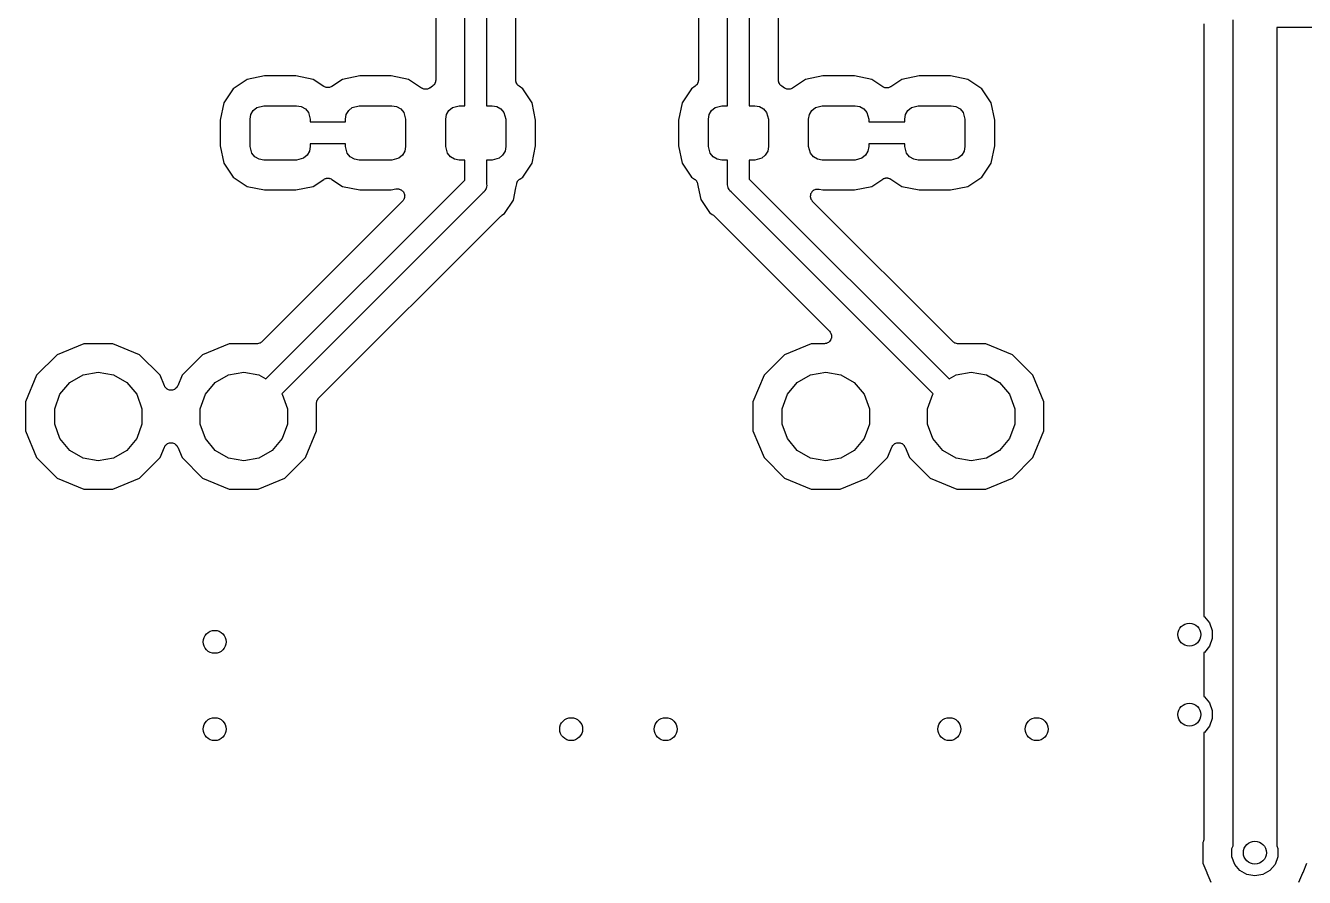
# Model space of a CAD drawing. Extents: x 40 to 164, y -163 to -60.
# Drawn here: x 105.41 to 127.74, y -116 to -101.12 of the extents above; entities that cross this region are included whole.
import ezdxf

# ---------------------------------------------------------------- set-up
doc = ezdxf.new("R2010")
doc.units = 0
doc.header["$MEASUREMENT"] = 0
doc.layers.add('BLACK', color=7, linetype='CONTINUOUS')

msp = doc.modelspace()

# ---------------------------------------------------------------- linework, layer by layer
at = {"layer": 'BLACK', "linetype": 'CONTINUOUS'}
for p, q in [((113.46, -97.2128), (113.46, -102.522)), ((113.968, -102.075), (113.968, -97.3135)), ((113.079, -102.522), (113.08, -97.4317)), ((118.046, -99.2938), (118.046, -102.522)), ((117.665, -102.506), (117.666, -99.3644)), ((118.554, -102.075), (118.554, -99.3668)), ((117.158, -99.6274), (117.157, -102.075)), ((112.572, -100.601), (112.572, -102.075)), ((125.984, -101.09), (125.984, -111.445)), ((126.492, -115.447), (126.492, -101.024)), ((141.724, -101.155), (127.254, -101.155)), ((127.254, -101.155), (127.254, -115.447)), ((109.58, -102.002), (109.278, -102.062)), ((110.13, -102.002), (109.58, -102.002)), ((110.432, -102.062), (110.13, -102.002)), ((111.245, -102.002), (110.943, -102.062)), ((111.795, -102.002), (111.245, -102.002)), ((112.097, -102.062), (111.795, -102.002)), ((119.331, -102.002), (119.029, -102.062)), ((119.881, -102.002), (119.331, -102.002)), ((120.183, -102.062), (119.881, -102.002)), ((121.01, -102.002), (120.708, -102.062)), ((121.56, -102.002), (121.01, -102.002)), ((121.862, -102.062), (121.56, -102.002)), ((109.033, -102.225), (108.87, -102.47)), ((109.278, -102.062), (109.033, -102.225)), ((110.617, -102.185), (110.432, -102.062)), ((110.625, -102.189), (110.617, -102.185)), ((110.631, -102.194), (110.625, -102.189)), ((110.645, -102.198), (110.631, -102.194)), ((110.657, -102.203), (110.645, -102.198)), ((110.666, -102.204), (110.657, -102.203)), ((110.674, -102.206), (110.666, -102.204)), ((110.688, -102.205), (110.674, -102.206)), ((110.701, -102.206), (110.688, -102.205)), ((110.709, -102.204), (110.701, -102.206)), ((110.718, -102.203), (110.709, -102.204)), ((110.73, -102.198), (110.718, -102.203)), ((110.744, -102.194), (110.73, -102.198)), ((110.75, -102.189), (110.744, -102.194)), ((110.758, -102.185), (110.75, -102.189)), ((110.943, -102.062), (110.758, -102.185)), ((112.324, -102.214), (112.097, -102.062)), ((112.332, -102.217), (112.324, -102.214)), ((112.339, -102.222), (112.332, -102.217)), ((112.352, -102.226), (112.339, -102.222)), ((112.365, -102.232), (112.352, -102.226)), ((112.373, -102.232), (112.365, -102.232)), ((112.381, -102.234), (112.373, -102.232)), ((112.395, -102.234), (112.381, -102.234)), ((112.409, -102.234), (112.395, -102.234)), ((112.417, -102.232), (112.409, -102.234)), ((112.425, -102.232), (112.417, -102.232)), ((112.438, -102.226), (112.425, -102.232)), ((112.451, -102.222), (112.438, -102.226)), ((112.458, -102.217), (112.451, -102.222)), ((112.466, -102.214), (112.458, -102.217)), ((112.515, -102.181), (112.466, -102.214)), ((112.528, -102.168), (112.515, -102.181)), ((112.542, -102.157), (112.528, -102.168)), ((112.544, -102.153), (112.542, -102.157)), ((112.547, -102.15), (112.544, -102.153)), ((112.555, -102.134), (112.547, -102.15)), ((112.564, -102.119), (112.555, -102.134)), ((112.565, -102.114), (112.564, -102.119)), ((112.566, -102.111), (112.565, -102.114)), ((112.568, -102.093), (112.566, -102.111)), ((112.572, -102.075), (112.568, -102.093)), ((113.972, -102.093), (113.968, -102.075)), ((113.974, -102.111), (113.972, -102.093)), ((113.975, -102.114), (113.974, -102.111)), ((113.976, -102.119), (113.975, -102.114)), ((113.985, -102.134), (113.976, -102.119)), ((113.993, -102.15), (113.985, -102.134)), ((113.996, -102.153), (113.993, -102.15)), ((113.998, -102.157), (113.996, -102.153)), ((114.012, -102.168), (113.998, -102.157)), ((114.025, -102.181), (114.012, -102.168)), ((114.092, -102.225), (114.025, -102.181)), ((114.255, -102.47), (114.092, -102.225)), ((117.034, -102.225), (116.871, -102.47)), ((117.101, -102.181), (117.034, -102.225)), ((117.114, -102.168), (117.101, -102.181)), ((117.128, -102.157), (117.114, -102.168)), ((117.13, -102.153), (117.128, -102.157)), ((117.133, -102.15), (117.13, -102.153)), ((117.141, -102.134), (117.133, -102.15)), ((117.15, -102.119), (117.141, -102.134)), ((117.151, -102.114), (117.15, -102.119)), ((117.152, -102.111), (117.151, -102.114)), ((117.154, -102.093), (117.152, -102.111)), ((117.157, -102.075), (117.154, -102.093)), ((118.558, -102.093), (118.554, -102.075)), ((118.56, -102.111), (118.558, -102.093)), ((118.561, -102.114), (118.56, -102.111)), ((118.562, -102.119), (118.561, -102.114)), ((118.571, -102.134), (118.562, -102.119)), ((118.579, -102.15), (118.571, -102.134)), ((118.582, -102.153), (118.579, -102.15)), ((118.584, -102.157), (118.582, -102.153)), ((118.598, -102.168), (118.584, -102.157)), ((118.611, -102.181), (118.598, -102.168)), ((118.66, -102.214), (118.611, -102.181)), ((118.668, -102.217), (118.66, -102.214)), ((118.675, -102.222), (118.668, -102.217)), ((118.688, -102.226), (118.675, -102.222)), ((118.701, -102.232), (118.688, -102.226)), ((118.709, -102.232), (118.701, -102.232)), ((118.717, -102.234), (118.709, -102.232)), ((118.731, -102.234), (118.717, -102.234)), ((118.745, -102.234), (118.731, -102.234)), ((118.753, -102.232), (118.745, -102.234)), ((118.761, -102.232), (118.753, -102.232)), ((118.774, -102.226), (118.761, -102.232)), ((118.787, -102.222), (118.774, -102.226)), ((118.794, -102.217), (118.787, -102.222)), ((118.802, -102.214), (118.794, -102.217)), ((119.029, -102.062), (118.802, -102.214)), ((120.375, -102.19), (120.183, -102.062)), ((120.383, -102.193), (120.375, -102.19)), ((120.389, -102.198), (120.383, -102.193)), ((120.403, -102.202), (120.389, -102.198)), ((120.415, -102.208), (120.403, -102.202)), ((120.424, -102.208), (120.415, -102.208)), ((120.432, -102.211), (120.424, -102.208)), ((120.445, -102.21), (120.432, -102.211)), ((120.459, -102.211), (120.445, -102.21)), ((120.467, -102.208), (120.459, -102.211)), ((120.476, -102.208), (120.467, -102.208)), ((120.488, -102.202), (120.476, -102.208)), ((120.502, -102.198), (120.488, -102.202)), ((120.508, -102.193), (120.502, -102.198)), ((120.516, -102.19), (120.508, -102.193)), ((120.708, -102.062), (120.516, -102.19)), ((122.107, -102.225), (121.862, -102.062)), ((122.27, -102.47), (122.107, -102.225)), ((108.87, -102.47), (108.81, -102.772)), ((114.315, -102.772), (114.255, -102.47)), ((116.871, -102.47), (116.811, -102.772)), ((122.33, -102.772), (122.27, -102.47)), ((109.33, -102.759), (109.344, -102.678)), ((109.344, -102.678), (109.386, -102.607)), ((109.386, -102.607), (109.449, -102.554)), ((109.449, -102.554), (109.567, -102.522)), ((109.567, -102.522), (110.142, -102.522)), ((110.142, -102.522), (110.224, -102.536)), ((110.224, -102.536), (110.295, -102.578)), ((110.295, -102.578), (110.348, -102.641)), ((110.348, -102.641), (110.38, -102.759)), ((110.995, -102.759), (111.009, -102.678)), ((111.009, -102.678), (111.051, -102.607)), ((111.051, -102.607), (111.114, -102.554)), ((111.114, -102.554), (111.233, -102.522)), ((111.233, -102.522), (111.807, -102.522)), ((111.807, -102.522), (111.889, -102.536)), ((111.889, -102.536), (111.96, -102.578)), ((111.96, -102.578), (112.013, -102.641)), ((112.013, -102.641), (112.045, -102.759)), ((112.745, -102.759), (112.759, -102.678)), ((112.759, -102.678), (112.801, -102.607)), ((112.801, -102.607), (112.864, -102.554)), ((112.864, -102.554), (112.983, -102.522)), ((112.983, -102.522), (113.079, -102.522)), ((113.46, -102.522), (113.557, -102.522)), ((113.557, -102.522), (113.639, -102.536)), ((113.639, -102.536), (113.71, -102.578)), ((113.71, -102.578), (113.763, -102.641)), ((113.763, -102.641), (113.795, -102.759)), ((117.331, -102.759), (117.345, -102.678)), ((117.345, -102.678), (117.387, -102.607)), ((117.387, -102.607), (117.45, -102.554)), ((117.45, -102.554), (117.569, -102.522)), ((117.569, -102.522), (117.666, -102.522)), ((117.666, -102.506), (117.665, -102.506)), ((117.666, -102.522), (117.666, -102.506)), ((118.046, -102.522), (118.143, -102.522)), ((118.143, -102.522), (118.225, -102.536)), ((118.225, -102.536), (118.296, -102.578)), ((118.296, -102.578), (118.349, -102.641)), ((118.349, -102.641), (118.381, -102.759)), ((119.081, -102.759), (119.095, -102.678)), ((119.095, -102.678), (119.137, -102.607)), ((119.137, -102.607), (119.2, -102.554)), ((119.2, -102.554), (119.319, -102.522)), ((119.319, -102.522), (119.893, -102.522)), ((119.893, -102.522), (119.975, -102.536)), ((119.975, -102.536), (120.046, -102.578)), ((120.046, -102.578), (120.099, -102.641)), ((120.099, -102.641), (120.131, -102.759)), ((120.76, -102.759), (120.774, -102.678)), ((120.774, -102.678), (120.816, -102.607)), ((120.816, -102.607), (120.879, -102.554)), ((120.879, -102.554), (120.997, -102.522)), ((120.997, -102.522), (121.572, -102.522)), ((121.572, -102.522), (121.654, -102.536)), ((121.654, -102.536), (121.725, -102.578)), ((121.725, -102.578), (121.778, -102.641)), ((121.778, -102.641), (121.81, -102.759)), ((108.81, -102.772), (108.81, -103.222)), ((109.33, -103.234), (109.33, -102.759)), ((110.38, -102.759), (110.38, -102.806)), ((110.38, -102.806), (110.995, -102.806)), ((110.995, -102.806), (110.995, -102.759)), ((112.045, -102.759), (112.045, -103.234)), ((112.745, -103.234), (112.745, -102.759)), ((113.795, -102.759), (113.795, -103.234)), ((114.315, -103.222), (114.315, -102.772)), ((116.811, -102.772), (116.811, -103.222)), ((117.331, -103.234), (117.331, -102.759)), ((118.381, -102.759), (118.381, -103.234)), ((119.081, -103.234), (119.081, -102.759)), ((120.131, -102.759), (120.131, -102.806)), ((120.131, -102.806), (120.76, -102.806)), ((120.76, -102.806), (120.76, -102.759)), ((121.81, -102.759), (121.81, -103.234)), ((122.33, -103.222), (122.33, -102.772)), ((108.81, -103.222), (108.87, -103.524)), ((109.362, -103.353), (109.33, -103.234)), ((109.415, -103.416), (109.362, -103.353)), ((110.366, -103.316), (110.324, -103.387)), ((110.38, -103.234), (110.366, -103.316)), ((110.995, -103.188), (110.38, -103.188)), ((110.38, -103.188), (110.38, -103.234)), ((110.995, -103.234), (110.995, -103.188)), ((111.027, -103.353), (110.995, -103.234)), ((111.08, -103.416), (111.027, -103.353)), ((112.031, -103.316), (111.989, -103.387)), ((112.045, -103.234), (112.031, -103.316)), ((112.777, -103.353), (112.745, -103.234)), ((112.83, -103.416), (112.777, -103.353)), ((113.781, -103.316), (113.739, -103.387)), ((113.795, -103.234), (113.781, -103.316)), ((114.255, -103.524), (114.315, -103.222)), ((116.811, -103.222), (116.871, -103.524)), ((117.363, -103.353), (117.331, -103.234)), ((117.416, -103.416), (117.363, -103.353)), ((118.367, -103.316), (118.325, -103.387)), ((118.381, -103.234), (118.367, -103.316)), ((119.113, -103.353), (119.081, -103.234)), ((119.166, -103.416), (119.113, -103.353)), ((120.117, -103.316), (120.075, -103.387)), ((120.131, -103.234), (120.117, -103.316)), ((120.76, -103.188), (120.131, -103.188)), ((120.131, -103.188), (120.131, -103.234)), ((120.76, -103.234), (120.76, -103.188)), ((120.792, -103.353), (120.76, -103.234)), ((120.845, -103.416), (120.792, -103.353)), ((121.796, -103.316), (121.754, -103.387)), ((121.81, -103.234), (121.796, -103.316)), ((122.27, -103.524), (122.33, -103.222)), ((108.87, -103.524), (109.033, -103.769)), ((109.486, -103.458), (109.415, -103.416)), ((109.567, -103.472), (109.486, -103.458)), ((110.142, -103.472), (109.567, -103.472)), ((110.261, -103.44), (110.142, -103.472)), ((110.324, -103.387), (110.261, -103.44)), ((111.151, -103.458), (111.08, -103.416)), ((111.233, -103.472), (111.151, -103.458)), ((111.807, -103.472), (111.233, -103.472)), ((111.926, -103.44), (111.807, -103.472)), ((111.989, -103.387), (111.926, -103.44)), ((112.901, -103.458), (112.83, -103.416)), ((112.983, -103.472), (112.901, -103.458)), ((113.079, -103.472), (112.983, -103.472)), ((113.079, -103.821), (113.079, -103.472)), ((113.557, -103.472), (113.46, -103.472)), ((113.46, -103.472), (113.46, -103.892)), ((113.676, -103.44), (113.557, -103.472)), ((113.739, -103.387), (113.676, -103.44)), ((114.092, -103.769), (114.255, -103.524)), ((116.871, -103.524), (117.034, -103.769)), ((117.487, -103.458), (117.416, -103.416)), ((117.569, -103.472), (117.487, -103.458)), ((117.665, -103.472), (117.569, -103.472)), ((117.665, -103.522), (117.665, -103.472)), ((117.665, -103.878), (117.666, -103.522)), ((117.666, -103.522), (117.665, -103.522)), ((118.143, -103.472), (118.046, -103.472)), ((118.046, -103.472), (118.046, -103.807)), ((118.262, -103.44), (118.143, -103.472)), ((118.325, -103.387), (118.262, -103.44)), ((119.237, -103.458), (119.166, -103.416)), ((119.319, -103.472), (119.237, -103.458)), ((119.893, -103.472), (119.319, -103.472)), ((120.012, -103.44), (119.893, -103.472)), ((120.075, -103.387), (120.012, -103.44)), ((120.916, -103.458), (120.845, -103.416)), ((120.997, -103.472), (120.916, -103.458)), ((121.572, -103.472), (120.997, -103.472)), ((121.691, -103.44), (121.572, -103.472)), ((121.754, -103.387), (121.691, -103.44)), ((122.107, -103.769), (122.27, -103.524)), ((109.033, -103.769), (109.278, -103.932)), ((109.607, -107.294), (113.079, -103.821)), ((110.432, -103.932), (110.617, -103.809)), ((110.617, -103.809), (110.625, -103.805)), ((110.625, -103.805), (110.631, -103.8)), ((110.631, -103.8), (110.645, -103.796)), ((110.645, -103.796), (110.657, -103.791)), ((110.657, -103.791), (110.666, -103.79)), ((110.666, -103.79), (110.674, -103.788)), ((110.674, -103.788), (110.688, -103.789)), ((110.688, -103.789), (110.701, -103.788)), ((110.701, -103.788), (110.709, -103.79)), ((110.709, -103.79), (110.718, -103.791)), ((110.718, -103.791), (110.73, -103.796)), ((110.73, -103.796), (110.744, -103.8)), ((110.744, -103.8), (110.75, -103.805)), ((110.75, -103.805), (110.758, -103.809)), ((110.758, -103.809), (110.943, -103.932)), ((114.007, -103.834), (114.019, -103.823)), ((114.019, -103.823), (114.03, -103.81)), ((114.03, -103.81), (114.035, -103.808)), ((114.035, -103.808), (114.039, -103.804)), ((114.039, -103.804), (114.092, -103.769)), ((117.034, -103.769), (117.09, -103.806)), ((117.09, -103.806), (117.094, -103.81)), ((117.094, -103.81), (117.099, -103.812)), ((117.099, -103.812), (117.11, -103.825)), ((117.11, -103.825), (117.122, -103.836)), ((118.046, -103.807), (121.533, -107.294)), ((120.183, -103.932), (120.375, -103.804)), ((120.375, -103.804), (120.383, -103.801)), ((120.383, -103.801), (120.389, -103.796)), ((120.389, -103.796), (120.403, -103.792)), ((120.403, -103.792), (120.415, -103.786)), ((120.415, -103.786), (120.424, -103.786)), ((120.424, -103.786), (120.432, -103.783)), ((120.432, -103.783), (120.445, -103.784)), ((120.445, -103.784), (120.459, -103.783)), ((120.459, -103.783), (120.467, -103.786)), ((120.467, -103.786), (120.476, -103.786)), ((120.476, -103.786), (120.488, -103.792)), ((120.488, -103.792), (120.502, -103.796)), ((120.502, -103.796), (120.508, -103.801)), ((120.508, -103.801), (120.516, -103.804)), ((120.516, -103.804), (120.708, -103.932)), ((121.862, -103.932), (122.107, -103.769)), ((109.278, -103.932), (109.58, -103.992)), ((109.58, -103.992), (110.13, -103.992)), ((113.399, -104.041), (109.884, -107.556)), ((110.13, -103.992), (110.432, -103.932)), ((110.943, -103.932), (111.245, -103.992)), ((111.245, -103.992), (111.795, -103.992)), ((111.795, -103.992), (111.877, -103.976)), ((111.877, -103.976), (111.884, -103.976)), ((111.884, -103.976), (111.891, -103.974)), ((111.891, -103.974), (111.906, -103.975)), ((111.906, -103.975), (111.921, -103.975)), ((111.921, -103.975), (111.928, -103.977)), ((111.928, -103.977), (111.935, -103.978)), ((111.935, -103.978), (111.949, -103.984)), ((111.949, -103.984), (111.963, -103.989)), ((111.963, -103.989), (111.968, -103.994)), ((111.968, -103.994), (111.975, -103.997)), ((111.975, -103.997), (111.986, -104.007)), ((111.986, -104.007), (111.997, -104.017)), ((111.997, -104.017), (112.001, -104.023)), ((112.001, -104.023), (112.006, -104.028)), ((112.006, -104.028), (112.012, -104.042)), ((112.012, -104.042), (112.02, -104.055)), ((113.418, -104.024), (113.399, -104.041)), ((113.431, -104.002), (113.418, -104.024)), ((113.445, -103.982), (113.431, -104.002)), ((113.448, -103.974), (113.445, -103.982)), ((113.452, -103.966), (113.448, -103.974)), ((113.456, -103.941), (113.452, -103.966)), ((113.463, -103.917), (113.456, -103.941)), ((113.46, -103.892), (113.463, -103.917)), ((113.928, -104.173), (113.971, -103.957)), ((113.971, -103.957), (113.985, -103.885)), ((113.971, -103.957), (113.971, -103.957)), ((113.985, -103.885), (113.987, -103.879)), ((113.987, -103.879), (113.988, -103.874)), ((113.988, -103.874), (113.995, -103.859)), ((113.995, -103.859), (114.001, -103.843)), ((114.001, -103.843), (114.005, -103.839)), ((114.005, -103.839), (114.007, -103.834)), ((117.122, -103.836), (117.124, -103.841)), ((117.124, -103.841), (117.128, -103.846)), ((117.128, -103.846), (117.134, -103.861)), ((117.134, -103.861), (117.141, -103.876)), ((117.141, -103.876), (117.142, -103.881)), ((117.142, -103.881), (117.144, -103.887)), ((117.144, -103.887), (117.155, -103.943)), ((117.155, -103.943), (117.155, -103.943)), ((117.155, -103.943), (117.198, -104.159)), ((117.663, -103.903), (117.665, -103.878)), ((117.67, -103.927), (117.663, -103.903)), ((117.674, -103.952), (117.67, -103.927)), ((117.678, -103.96), (117.674, -103.952)), ((117.681, -103.968), (117.678, -103.96)), ((117.695, -103.988), (117.681, -103.968)), ((117.708, -104.01), (117.695, -103.988)), ((117.727, -104.027), (117.708, -104.01)), ((121.256, -107.556), (117.727, -104.027)), ((119.123, -104.058), (119.131, -104.045)), ((119.131, -104.045), (119.138, -104.031)), ((119.138, -104.031), (119.142, -104.026)), ((119.142, -104.026), (119.146, -104.02)), ((119.146, -104.02), (119.158, -104.011)), ((119.158, -104.011), (119.169, -104)), ((119.169, -104), (119.175, -103.997)), ((119.175, -103.997), (119.18, -103.993)), ((119.18, -103.993), (119.195, -103.988)), ((119.195, -103.988), (119.209, -103.981)), ((119.209, -103.981), (119.216, -103.981)), ((119.216, -103.981), (119.222, -103.979)), ((119.222, -103.979), (119.237, -103.979)), ((119.237, -103.979), (119.253, -103.978)), ((119.253, -103.978), (119.259, -103.979)), ((119.259, -103.979), (119.266, -103.98)), ((119.266, -103.98), (119.331, -103.992)), ((119.331, -103.992), (119.881, -103.992)), ((119.881, -103.992), (120.183, -103.932)), ((120.708, -103.932), (121.01, -103.992)), ((121.01, -103.992), (121.56, -103.992)), ((121.56, -103.992), (121.862, -103.932)), ((111.992, -104.19), (109.539, -106.643)), ((111.996, -104.185), (111.992, -104.19)), ((112.001, -104.18), (111.996, -104.185)), ((112.008, -104.167), (112.001, -104.18)), ((112.017, -104.154), (112.008, -104.167)), ((112.019, -104.148), (112.017, -104.154)), ((112.022, -104.141), (112.019, -104.148)), ((112.02, -104.055), (112.022, -104.061)), ((112.022, -104.061), (112.025, -104.068)), ((112.024, -104.126), (112.022, -104.141)), ((112.028, -104.112), (112.024, -104.126)), ((112.025, -104.068), (112.026, -104.083)), ((112.026, -104.083), (112.029, -104.098)), ((112.029, -104.098), (112.028, -104.105)), ((112.028, -104.105), (112.028, -104.112)), ((113.774, -104.404), (113.928, -104.173)), ((117.198, -104.159), (117.352, -104.39)), ((119.115, -104.101), (119.118, -104.086)), ((119.116, -104.108), (119.115, -104.101)), ((119.115, -104.115), (119.116, -104.108)), ((119.119, -104.13), (119.115, -104.115)), ((119.118, -104.086), (119.119, -104.071)), ((119.119, -104.071), (119.122, -104.065)), ((119.121, -104.145), (119.119, -104.13)), ((119.125, -104.151), (119.121, -104.145)), ((119.122, -104.065), (119.123, -104.058)), ((119.126, -104.158), (119.125, -104.151)), ((119.135, -104.17), (119.126, -104.158)), ((119.143, -104.184), (119.135, -104.17)), ((119.148, -104.188), (119.143, -104.184)), ((119.152, -104.194), (119.148, -104.188)), ((121.601, -106.643), (119.152, -104.194)), ((110.527, -107.631), (113.706, -104.451)), ((113.706, -104.451), (113.717, -104.444)), ((113.717, -104.444), (113.726, -104.436)), ((113.726, -104.436), (113.774, -104.404)), ((117.352, -104.39), (117.4, -104.422)), ((117.4, -104.422), (117.409, -104.43)), ((117.409, -104.43), (117.42, -104.437)), ((117.42, -104.437), (119.445, -106.463)), ((119.445, -106.463), (119.455, -106.477)), ((119.455, -106.477), (119.466, -106.489)), ((119.466, -106.489), (119.467, -106.495)), ((119.467, -106.495), (119.471, -106.499)), ((119.471, -106.499), (119.475, -106.515)), ((106.427, -106.68), (105.961, -106.873)), ((106.933, -106.68), (106.427, -106.68)), ((107.399, -106.873), (106.933, -106.68)), ((108.967, -106.68), (108.501, -106.873)), ((109.45, -106.68), (108.967, -106.68)), ((109.455, -106.679), (109.45, -106.68)), ((109.461, -106.68), (109.455, -106.679)), ((109.477, -106.675), (109.461, -106.68)), ((109.493, -106.672), (109.477, -106.675)), ((109.498, -106.67), (109.493, -106.672)), ((109.503, -106.668), (109.498, -106.67)), ((109.517, -106.659), (109.503, -106.668)), ((109.531, -106.65), (109.517, -106.659)), ((109.535, -106.646), (109.531, -106.65)), ((109.539, -106.643), (109.535, -106.646)), ((119.127, -106.68), (118.661, -106.873)), ((119.356, -106.68), (119.127, -106.68)), ((119.372, -106.677), (119.356, -106.68)), ((119.388, -106.676), (119.372, -106.677)), ((119.393, -106.673), (119.388, -106.676)), ((119.399, -106.672), (119.393, -106.673)), ((119.413, -106.664), (119.399, -106.672)), ((119.428, -106.657), (119.413, -106.664)), ((119.432, -106.653), (119.428, -106.657)), ((119.437, -106.65), (119.432, -106.653)), ((119.448, -106.638), (119.437, -106.65)), ((119.46, -106.626), (119.448, -106.638)), ((119.462, -106.621), (119.46, -106.626)), ((119.466, -106.617), (119.462, -106.621)), ((119.471, -106.601), (119.466, -106.617)), ((119.478, -106.586), (119.471, -106.601)), ((119.475, -106.515), (119.481, -106.531)), ((119.479, -106.58), (119.478, -106.586)), ((119.481, -106.575), (119.479, -106.58)), ((119.481, -106.531), (119.481, -106.537)), ((119.481, -106.537), (119.482, -106.542)), ((119.482, -106.542), (119.481, -106.558)), ((119.481, -106.558), (119.481, -106.575)), ((121.605, -106.646), (121.601, -106.643)), ((121.609, -106.65), (121.605, -106.646)), ((121.623, -106.659), (121.609, -106.65)), ((121.637, -106.668), (121.623, -106.659)), ((121.642, -106.67), (121.637, -106.668)), ((121.647, -106.672), (121.642, -106.67)), ((121.663, -106.675), (121.647, -106.672)), ((121.679, -106.68), (121.663, -106.675)), ((121.685, -106.679), (121.679, -106.68)), ((121.69, -106.68), (121.685, -106.679)), ((122.173, -106.68), (121.69, -106.68)), ((122.639, -106.873), (122.173, -106.68)), ((105.961, -106.873), (105.603, -107.231)), ((107.757, -107.231), (107.399, -106.873)), ((108.501, -106.873), (108.143, -107.231)), ((118.661, -106.873), (118.303, -107.231)), ((122.997, -107.231), (122.639, -106.873)), ((105.603, -107.231), (105.41, -107.697)), ((106.01, -107.563), (106.183, -107.357)), ((106.183, -107.357), (106.415, -107.223)), ((106.415, -107.223), (106.68, -107.176)), ((106.68, -107.176), (106.945, -107.223)), ((106.945, -107.223), (107.177, -107.357)), ((107.177, -107.357), (107.35, -107.563)), ((107.833, -107.414), (107.757, -107.231)), ((108.143, -107.231), (108.067, -107.414)), ((108.55, -107.563), (108.723, -107.357)), ((108.723, -107.357), (108.955, -107.223)), ((108.955, -107.223), (109.22, -107.176)), ((109.22, -107.176), (109.485, -107.223)), ((109.485, -107.223), (109.607, -107.294)), ((118.303, -107.231), (118.11, -107.697)), ((118.71, -107.563), (118.883, -107.357)), ((118.883, -107.357), (119.115, -107.223)), ((119.115, -107.223), (119.38, -107.176)), ((119.38, -107.176), (119.645, -107.223)), ((119.645, -107.223), (119.877, -107.357)), ((119.877, -107.357), (120.05, -107.563)), ((121.533, -107.294), (121.655, -107.223)), ((121.655, -107.223), (121.92, -107.176)), ((121.92, -107.176), (122.185, -107.223)), ((122.185, -107.223), (122.417, -107.357)), ((122.417, -107.357), (122.59, -107.563)), ((123.19, -107.697), (122.997, -107.231)), ((105.918, -107.816), (106.01, -107.563)), ((107.35, -107.563), (107.442, -107.816)), ((107.842, -107.428), (107.833, -107.414)), ((107.849, -107.443), (107.842, -107.428)), ((107.853, -107.447), (107.849, -107.443)), ((107.856, -107.451), (107.853, -107.447)), ((107.87, -107.461), (107.856, -107.451)), ((107.882, -107.473), (107.87, -107.461)), ((107.887, -107.475), (107.882, -107.473)), ((107.891, -107.478), (107.887, -107.475)), ((107.907, -107.483), (107.891, -107.478)), ((107.923, -107.49), (107.907, -107.483)), ((107.928, -107.49), (107.923, -107.49)), ((107.933, -107.491), (107.928, -107.49)), ((107.95, -107.491), (107.933, -107.491)), ((107.967, -107.491), (107.95, -107.491)), ((107.972, -107.49), (107.967, -107.491)), ((107.977, -107.49), (107.972, -107.49)), ((107.993, -107.483), (107.977, -107.49)), ((108.009, -107.478), (107.993, -107.483)), ((108.013, -107.475), (108.009, -107.478)), ((108.018, -107.473), (108.013, -107.475)), ((108.03, -107.461), (108.018, -107.473)), ((108.044, -107.451), (108.03, -107.461)), ((108.047, -107.447), (108.044, -107.451)), ((108.051, -107.443), (108.047, -107.447)), ((108.058, -107.428), (108.051, -107.443)), ((108.067, -107.414), (108.058, -107.428)), ((108.458, -107.816), (108.55, -107.563)), ((109.884, -107.556), (109.89, -107.563)), ((109.89, -107.563), (109.982, -107.816)), ((118.618, -107.816), (118.71, -107.563)), ((120.05, -107.563), (120.142, -107.816)), ((121.158, -107.816), (121.25, -107.563)), ((121.25, -107.563), (121.256, -107.556)), ((122.59, -107.563), (122.682, -107.816)), ((105.41, -107.697), (105.41, -108.203)), ((105.918, -108.084), (105.918, -107.816)), ((107.442, -107.816), (107.442, -108.084)), ((108.458, -108.084), (108.458, -107.816)), ((109.982, -107.816), (109.982, -108.084)), ((110.49, -107.709), (110.495, -107.693)), ((110.491, -107.715), (110.49, -107.709)), ((110.49, -107.72), (110.491, -107.715)), ((110.49, -108.203), (110.49, -107.72)), ((110.495, -107.693), (110.498, -107.677)), ((110.498, -107.677), (110.5, -107.672)), ((110.5, -107.672), (110.502, -107.667)), ((110.502, -107.667), (110.511, -107.653)), ((110.511, -107.653), (110.52, -107.639)), ((110.52, -107.639), (110.524, -107.635)), ((110.524, -107.635), (110.527, -107.631)), ((118.11, -107.697), (118.11, -108.203)), ((118.618, -108.084), (118.618, -107.816)), ((120.142, -107.816), (120.142, -108.084)), ((121.158, -108.084), (121.158, -107.816)), ((122.682, -107.816), (122.682, -108.084)), ((123.19, -108.203), (123.19, -107.697)), ((105.41, -108.203), (105.603, -108.669)), ((106.01, -108.337), (105.918, -108.084)), ((107.442, -108.084), (107.35, -108.337)), ((108.55, -108.337), (108.458, -108.084)), ((109.982, -108.084), (109.89, -108.337)), ((110.297, -108.669), (110.49, -108.203)), ((118.11, -108.203), (118.303, -108.669)), ((118.71, -108.337), (118.618, -108.084)), ((120.142, -108.084), (120.05, -108.337)), ((121.25, -108.337), (121.158, -108.084)), ((122.682, -108.084), (122.59, -108.337)), ((122.997, -108.669), (123.19, -108.203)), ((106.183, -108.543), (106.01, -108.337)), ((107.35, -108.337), (107.177, -108.543)), ((107.757, -108.669), (107.833, -108.486)), ((107.833, -108.486), (107.842, -108.472)), ((107.842, -108.472), (107.849, -108.457)), ((107.849, -108.457), (107.853, -108.453)), ((107.853, -108.453), (107.856, -108.449)), ((107.856, -108.449), (107.87, -108.439)), ((107.87, -108.439), (107.882, -108.427)), ((107.882, -108.427), (107.887, -108.425)), ((107.887, -108.425), (107.891, -108.422)), ((107.891, -108.422), (107.907, -108.417)), ((107.907, -108.417), (107.923, -108.41)), ((107.923, -108.41), (107.928, -108.41)), ((107.928, -108.41), (107.933, -108.409)), ((107.933, -108.409), (107.95, -108.409)), ((107.95, -108.409), (107.967, -108.409)), ((107.967, -108.409), (107.972, -108.41)), ((107.972, -108.41), (107.977, -108.41)), ((107.977, -108.41), (107.993, -108.417)), ((107.993, -108.417), (108.009, -108.422)), ((108.009, -108.422), (108.013, -108.425)), ((108.013, -108.425), (108.018, -108.427)), ((108.018, -108.427), (108.03, -108.439)), ((108.03, -108.439), (108.044, -108.449)), ((108.044, -108.449), (108.047, -108.453)), ((108.047, -108.453), (108.051, -108.457)), ((108.051, -108.457), (108.058, -108.472)), ((108.058, -108.472), (108.067, -108.486)), ((108.067, -108.486), (108.143, -108.669)), ((108.723, -108.543), (108.55, -108.337)), ((109.89, -108.337), (109.717, -108.543)), ((118.883, -108.543), (118.71, -108.337)), ((120.05, -108.337), (119.877, -108.543)), ((120.457, -108.669), (120.533, -108.486)), ((120.533, -108.486), (120.542, -108.472)), ((120.542, -108.472), (120.549, -108.457)), ((120.549, -108.457), (120.553, -108.453)), ((120.553, -108.453), (120.556, -108.449)), ((120.556, -108.449), (120.57, -108.439)), ((120.57, -108.439), (120.582, -108.427)), ((120.582, -108.427), (120.587, -108.425)), ((120.587, -108.425), (120.591, -108.422)), ((120.591, -108.422), (120.607, -108.417)), ((120.607, -108.417), (120.623, -108.41)), ((120.623, -108.41), (120.628, -108.41)), ((120.628, -108.41), (120.633, -108.409)), ((120.633, -108.409), (120.65, -108.409)), ((120.65, -108.409), (120.667, -108.409)), ((120.667, -108.409), (120.672, -108.41)), ((120.672, -108.41), (120.677, -108.41)), ((120.677, -108.41), (120.693, -108.417)), ((120.693, -108.417), (120.709, -108.422)), ((120.709, -108.422), (120.713, -108.425)), ((120.713, -108.425), (120.718, -108.427)), ((120.718, -108.427), (120.73, -108.439)), ((120.73, -108.439), (120.744, -108.449)), ((120.744, -108.449), (120.747, -108.453)), ((120.747, -108.453), (120.751, -108.457)), ((120.751, -108.457), (120.758, -108.472)), ((120.758, -108.472), (120.767, -108.486)), ((120.767, -108.486), (120.843, -108.669)), ((121.423, -108.543), (121.25, -108.337)), ((122.59, -108.337), (122.417, -108.543)), ((105.603, -108.669), (105.961, -109.027)), ((106.415, -108.677), (106.183, -108.543)), ((106.68, -108.724), (106.415, -108.677)), ((106.945, -108.677), (106.68, -108.724)), ((107.177, -108.543), (106.945, -108.677)), ((107.399, -109.027), (107.757, -108.669)), ((108.143, -108.669), (108.501, -109.027)), ((108.955, -108.677), (108.723, -108.543)), ((109.22, -108.724), (108.955, -108.677)), ((109.485, -108.677), (109.22, -108.724)), ((109.717, -108.543), (109.485, -108.677)), ((109.939, -109.027), (110.297, -108.669)), ((118.303, -108.669), (118.661, -109.027)), ((119.115, -108.677), (118.883, -108.543)), ((119.38, -108.724), (119.115, -108.677)), ((119.645, -108.677), (119.38, -108.724)), ((119.877, -108.543), (119.645, -108.677)), ((120.099, -109.027), (120.457, -108.669)), ((120.843, -108.669), (121.201, -109.027)), ((121.655, -108.677), (121.423, -108.543)), ((121.92, -108.724), (121.655, -108.677)), ((122.185, -108.677), (121.92, -108.724)), ((122.417, -108.543), (122.185, -108.677)), ((122.639, -109.027), (122.997, -108.669)), ((105.961, -109.027), (106.427, -109.22)), ((106.933, -109.22), (107.399, -109.027)), ((108.501, -109.027), (108.967, -109.22)), ((109.473, -109.22), (109.939, -109.027)), ((118.661, -109.027), (119.127, -109.22)), ((119.633, -109.22), (120.099, -109.027)), ((121.201, -109.027), (121.667, -109.22)), ((122.173, -109.22), (122.639, -109.027)), ((106.427, -109.22), (106.933, -109.22)), ((108.967, -109.22), (109.473, -109.22)), ((119.127, -109.22), (119.633, -109.22)), ((121.667, -109.22), (122.173, -109.22)), ((125.984, -111.445), (125.991, -111.449)), ((125.991, -111.449), (126.082, -111.557)), ((126.082, -111.557), (126.13, -111.689)), ((126.13, -111.831), (126.082, -111.963)), ((126.13, -111.689), (126.13, -111.831)), ((125.991, -112.071), (125.984, -112.075)), ((125.984, -112.075), (125.984, -112.842)), ((126.082, -111.963), (125.991, -112.071)), ((125.984, -112.842), (125.991, -112.846)), ((125.991, -112.846), (126.082, -112.954)), ((126.082, -112.954), (126.13, -113.086)), ((126.13, -113.086), (126.13, -113.228)), ((126.082, -113.36), (125.991, -113.468)), ((126.13, -113.228), (126.082, -113.36)), ((125.991, -113.468), (125.984, -113.472)), ((125.984, -113.472), (125.984, -115.318)), ((125.974, -115.367), (125.965, -115.389)), ((125.965, -115.389), (125.965, -115.751)), ((125.975, -115.364), (125.974, -115.367)), ((125.976, -115.362), (125.975, -115.364)), ((125.98, -115.343), (125.976, -115.362)), ((125.984, -115.324), (125.98, -115.343)), ((125.984, -115.318), (125.984, -115.321)), ((125.984, -115.321), (125.984, -115.324)), ((126.473, -115.499), (126.492, -115.447)), ((126.473, -115.641), (126.473, -115.499)), ((126.521, -115.773), (126.473, -115.641)), ((127.273, -115.641), (127.225, -115.773)), ((127.254, -115.447), (127.273, -115.499)), ((127.273, -115.499), (127.273, -115.641)), ((125.965, -115.751), (126.032, -115.913)), ((126.612, -115.881), (126.521, -115.773)), ((126.734, -115.952), (126.612, -115.881)), ((127.134, -115.881), (127.012, -115.952)), ((127.225, -115.773), (127.134, -115.881)), ((127.714, -115.913), (127.781, -115.751)), ((126.032, -115.913), (126.033, -115.918)), ((126.033, -115.918), (126.036, -115.922)), ((126.036, -115.922), (126.103, -116.084)), ((126.873, -115.976), (126.734, -115.952)), ((127.012, -115.952), (126.873, -115.976)), ((127.643, -116.084), (127.71, -115.922)), ((127.71, -115.922), (127.713, -115.918)), ((127.713, -115.918), (127.714, -115.913))]:
    msp.add_line(p, q, dxfattribs=at)
at = {"layer": 'BLACK'}
for centre in [(125.73, -111.76), (108.712, -111.887), (125.73, -113.157), (108.712, -113.411), (114.935, -113.411), (116.586, -113.411), (121.539, -113.411), (123.063, -113.411), (126.873, -115.57)]:
    msp.add_circle(centre, 0.2, dxfattribs=at)

doc.saveas('drawing.dxf')
